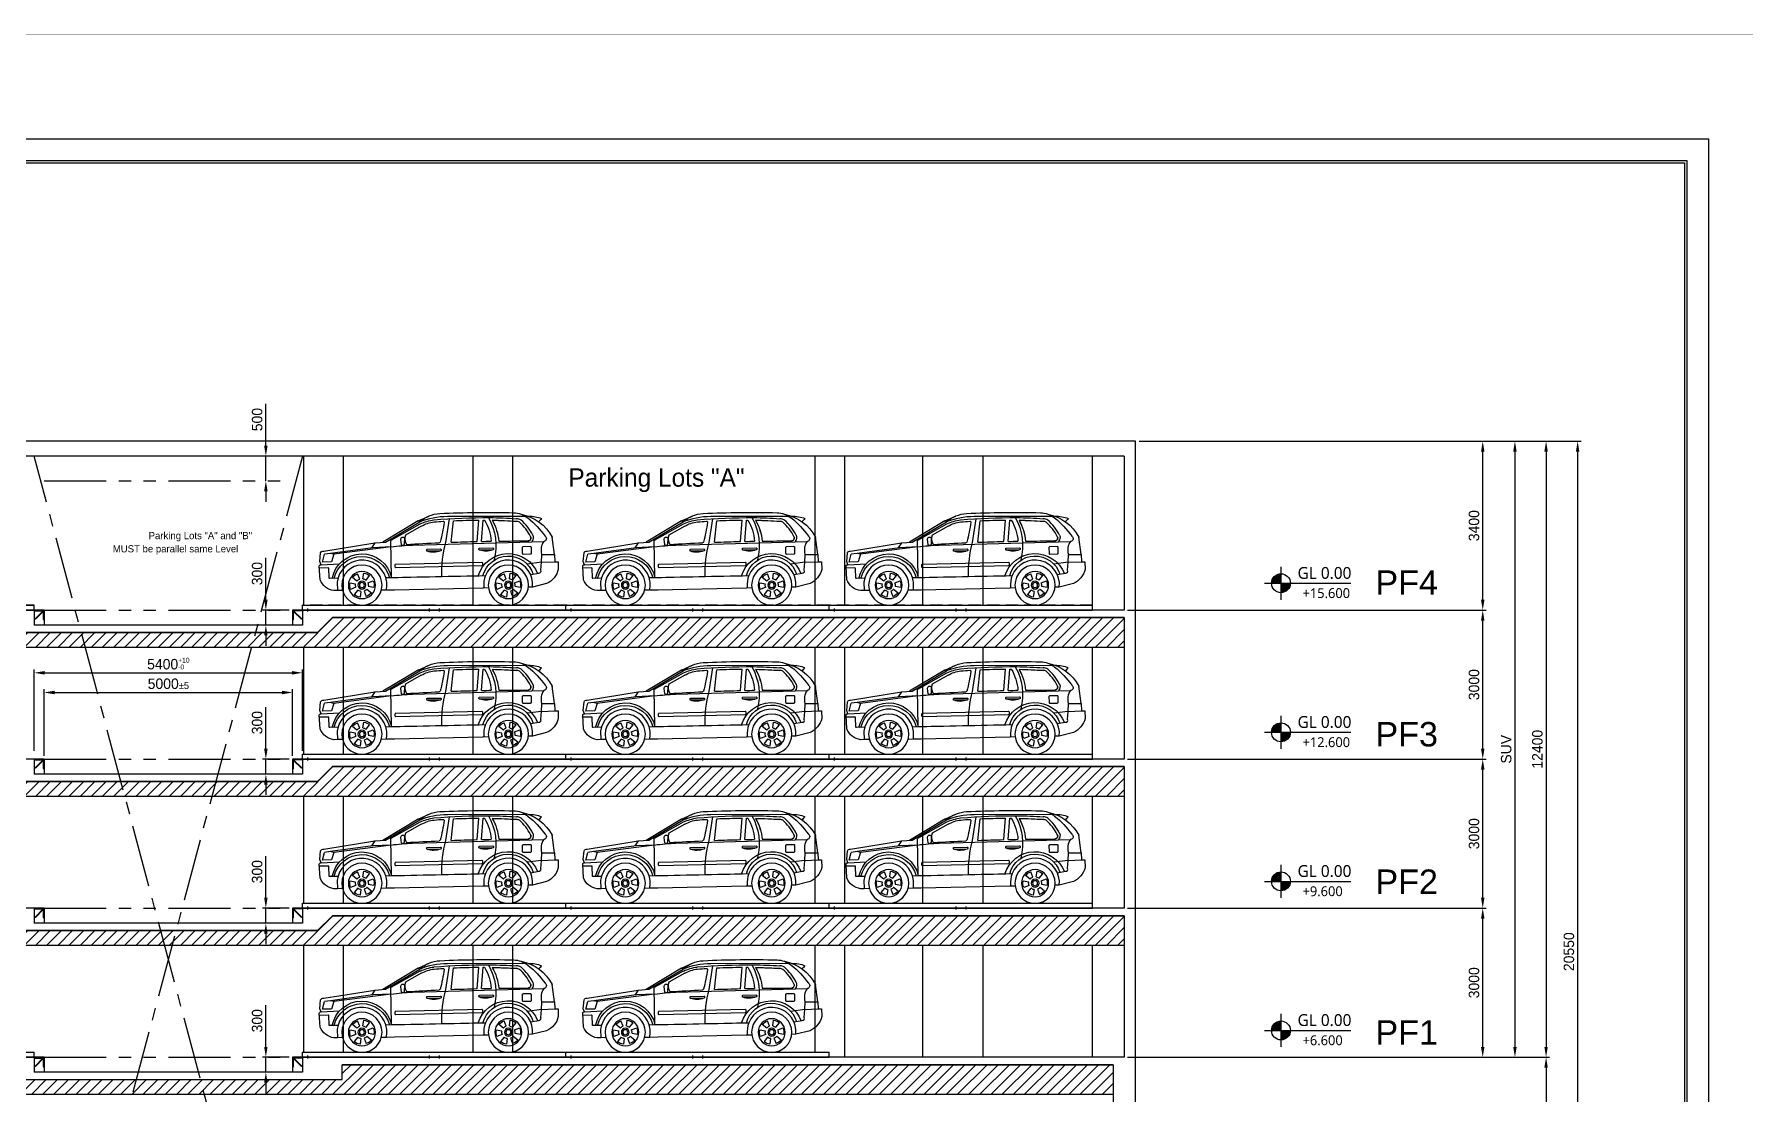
# Model space of a CAD drawing. Header units: millimetres. Extents: x -5 to 1510635, y -6 to 71285.
# Drawn here: x 921769 to 956194, y 20258 to 41584 of the extents above; entities that cross this region are included whole.
import ezdxf

# ---------------------------------------------------------------- set-up
doc = ezdxf.new("R2010")
doc.units = ezdxf.units.MM
doc.header["$LTSCALE"] = 1000
for name, pattern in [('CENTER', [2, 1.25, -0.25, 0.25, -0.25]), ('HIDDEN', [0.375, 0.25, -0.125]), ('PHANTOM', [2.5, 1.25, -0.25, 0.25, -0.25, 0.25, -0.25])]:
    doc.linetypes.add(name, pattern=pattern)
for name, color, linetype in [('1', 1, 'CENTER'), ('2', 42, 'Continuous'), ('3', 3, 'Continuous'), ('A-SYM', 6, 'Continuous'), ('MP-1', 1, 'CENTER'), ('MP-2', 42, 'Continuous'), ('MP-3', 3, 'Continuous'), ('MP-4', 4, 'HIDDEN'), ('MP-5', 5, 'PHANTOM'), ('MP-7', 7, 'Continuous'), ('MP-8', 8, 'Continuous')]:
    doc.layers.add(name, color=color, linetype=linetype)
doc.layers.add('G-ANNO-TEXT', color=231, linetype='Continuous', lineweight=9)
doc.styles.add('GHD', font='OUTLINE', dxfattribs={"bigfont": 'GHD'})
doc.styles.add('H', font='arial.ttf')
doc.styles.add('ROMANS', font='ROMANS.shx')
doc.styles.add('맑은고딕', font='malgun.ttf', dxfattribs={"height": 800})
doc.dimstyles.new('MPS2', dxfattribs={"dimscale": 100, "dimtxt": 3, "dimasz": 3, "dimexe": 1, "dimexo": 1, "dimgap": 1, "dimtad": 1, "dimzin": 12, "dimdsep": 46, "dimtxsty": 'Standard', "dimcen": 1, "dimclrd": 1, "dimclre": 1, "dimclrt": 7, "dimazin": 2, "dimtfac": 1, "dimtmove": 0, "dimatfit": 3, "dimfxl": 1, "dimarcsym": 0})
pattern_1 = [(45, (-5971.48, -303517.42), (-112.253202, 112.253202), [])]

# ---------------------------------------------------------------- blocks, each defined once
blk = doc.blocks.new('31231312')
at = {"layer": 'MP-1'}
for p, q in [((1253731, 253374), (1253731, 253312)), ((1256181, 253374), (1256181, 253312)), ((1256381, 253374), (1256381, 253312))]:
    blk.add_line(p, q, dxfattribs=at)
at = {"layer": 'MP-4'}
for p, q in [((1256281, 253436), (1253631, 253436)), ((1258931, 253436), (1256281, 253436))]:
    blk.add_line(p, q, dxfattribs=at)
at = {"layer": 'MP-7'}
for p, q in [((1253631, 253340), (1253631, 253440)), ((1253631, 253440), (1256281, 253440)), ((1253631, 253340), (1253631, 253440)), ((1256281, 253440), (1258931, 253440)), ((1258931, 253340), (1258931, 253440)), ((1253631, 253346), (1256281, 253346)), ((1253631, 253343), (1256281, 253343)), ((1253631, 253340), (1256281, 253340)), ((1256281, 253346), (1258931, 253346)), ((1256281, 253343), (1258931, 253343)), ((1256281, 253340), (1258931, 253340))]:
    blk.add_line(p, q, dxfattribs=at)
blk = doc.blocks.new('12444423367876')
at = {"layer": 'MP-3', "linetype": 'ByBlock'}
for p, q in [((-200, 0), (0, 0)), ((-200, 0), (-200, -3)), ((0, 0), (0, -200)), ((-188, -15), (-32, -15)), ((-25, -18), (-184, -177)), ((-184, -177), (-177, -184)), ((-18, -25), (-177, -184)), ((-15, -188), (-15, -32)), ((0, -200), (-3, -200))]:
    blk.add_line(p, q, dxfattribs=at)
for centre, radius, start, end in [((-188, -3), 12, 180, 270), ((-32, -32), 17, 0, 90), ((-3, -188), 12, 180, 270)]:
    blk.add_arc(centre, radius, start, end, dxfattribs=at)
blk = doc.blocks.new('suv3')
at = {"layer": 'MP-2', "linetype": 'ByBlock', "lineweight": -2}
for p, q in [((115671, -43595, 0), (115639, -43167, 0)), ((115759, -43597, 0), (115724, -43167, 0)), ((116281, -43612, 0), (116237, -43179, 0)), ((116944, -43184, 0), (116726, -43084, 0)), ((116881, -43288, 0), (117199, -43467, 0)), ((114200, -43860, 0), (114246, -43510, 0)), ((117060, -43668, 0), (114417, -43595, 0)), ((117487, -43706, 0), (118642, -43854, 0)), ((114464, -44015, 0), (114454, -43861, 0)), ((114464, -44015, 0), (114749, -44054, 0)), ((118900, -44063, 0), (118525, -44044, 0)), ((118642, -43854, 0), (118712, -43839, 0)), ((118642, -43854, 0), (118689, -44007, 0)), ((118689, -44007, 0), (118873, -44011, 0)), ((118712, -43839, 0), (118833, -43853, 0)), ((118873, -44011, 0), (118833, -43853, 0)), ((115009, -44428, 0), (114901, -44387, 0)), ((115048, -44373, 0), (114975, -44284, 0)), ((115109, -44346, 0), (115091, -44232, 0)), ((115176, -44353, 0), (115217, -44245, 0)), ((115230, -44392, 0), (115320, -44319, 0)), ((117597, -44324, 0), (115590, -44282, 0)), ((117955, -44428, 0), (117847, -44387, 0)), ((117994, -44373, 0), (117921, -44284, 0)), ((118055, -44346, 0), (118037, -44232, 0)), ((118122, -44353, 0), (118163, -44245, 0)), ((118176, -44392, 0), (118266, -44319, 0)), ((114642, -44514, 0), (114728, -44516, 0)), ((115002, -44494, 0), (114888, -44513, 0)), ((115030, -44555, 0), (114940, -44628, 0)), ((115084, -44594, 0), (115043, -44703, 0)), ((115151, -44601, 0), (115169, -44715, 0)), ((115212, -44574, 0), (115285, -44663, 0)), ((115251, -44519, 0), (115359, -44561, 0)), ((115258, -44453, 0), (115372, -44434, 0)), ((115530, -44531, 0), (115641, -44533, 0)), ((117585, -44577, 0), (117686, -44579, 0)), ((117948, -44494, 0), (117834, -44513, 0)), ((117976, -44555, 0), (117886, -44628, 0)), ((118030, -44594, 0), (117989, -44703, 0)), ((118096, -44601, 0), (118115, -44715, 0)), ((118158, -44574, 0), (118231, -44663, 0)), ((118197, -44519, 0), (118305, -44561, 0)), ((118203, -44453, 0), (118318, -44434, 0)), ((118465, -44582, 0), (118570, -44585, 0))]:
    blk.add_line(p, q, dxfattribs=at)
at = {"layer": 'MP-2', "linetype": 'ByBlock', "lineweight": -2, "elevation": 0}
for points in [[(116510, -43034, 0.01836), (115021, -43018, 0.080137), (114874, -43045, 0.084902), (114737, -43123, 0.076385), (114392, -43489, 0.72501), (114417, -43595, -0.236485), (114460, -43854, -0.168268), (114446, -43860), (114200, -43860), (114193, -44005), (114127, -44004), (114124, -44157, 0.23594), (114359, -44443), (114642, -44514, -0.869001), (115590, -44282, -0.866595)], [(114635, -43472, -0.094188), (114875, -43164, -0.12407), (114966, -43138, -0.12407)], [(114682, -43497, -0.092772), (114906, -43208, -0.115271), (114968, -43191, -82.989729)], [(114779, -43093), (116356, -43096, -0.100483), (116925, -43209, -0.098935)], [(116322, -43139), (116393, -43615, -0.075864), (116474, -44300)], [(117597, -44324, -0.809313), (118574, -44415), (118570, -44585), (118640, -44586, 0.277383), (118917, -44369), (118934, -44091, 0.46696), (118900, -44063), (118921, -44000), (118907, -43824, 0.35293), (118845, -43788), (117820, -43624), (117604, -43608), (116913, -43202, 0.171351), (116510, -43034)], [(117480, -44320), (117496, -43581, 0.276942), (117489, -43569), (116907, -43241)], [(117199, -43467, -0.243717), (117178, -43656, 1.818359)], [(117220, -43522), (117224, -43652, 0.383303), (117252, -43679, 0.240471), (117283, -43664), (117296, -43552, 0.732078), (117220, -43522, 0.79772)], [(114682, -44263), (114515, -44235, -0.509828), (114474, -44177), (114464, -44015), (114193, -44005)], [(118558, -44336), (118724, -44340, 0.414214), (118738, -44327), (118742, -44143, -0.414214), (118755, -44130), (118931, -44134)]]:
    blk.add_lwpolyline(points, format="xyb", dxfattribs=at)
at = {"layer": 'MP-2', "elevation": 0}
blk.add_lwpolyline([(114682, -43497, -0.092772), (114906, -43208, -0.115271), (114968, -43191), (115453, -43170, 0.106947), (115323, -43589), (114853, -43586), (114731, -43586, -0.559116), (114682, -43497, 0.266086)], format="xyb", dxfattribs=at)
at = {"layer": 'MP-2', "linetype": 'ByBlock', "lineweight": -2, "elevation": 0}
for points in [[(116913, -43202), (116944, -43184), (117657, -43612)], [(117487, -43706), (117858, -43722), (118712, -43839)], [(117820, -43624), (117882, -43725)]]:
    blk.add_lwpolyline(points, dxfattribs=at)
for points in [[(114685, -43700), (114834, -43704, -0.414214), (114852, -43723), (114849, -43833, -0.414214), (114830, -43851), (114682, -43848, -0.414214), (114664, -43829), (114666, -43718, -0.414214)], [(115444, -43764), (115708, -43770, 0.414214), (115721, -43757), (115721, -43743, 0.414214), (115708, -43730), (115445, -43724, 0.414214), (115431, -43737), (115431, -43750, 0.414214)], [(115662, -44018), (117398, -44057, -0.414214), (117416, -44076), (117415, -44100, -0.414214), (117396, -44118), (115661, -44079, -0.414214), (115643, -44060), (115643, -44036, -0.414214)], [(116496, -43787), (116760, -43793, 0.414214), (116773, -43780), (116774, -43767, 0.414214), (116761, -43753), (116497, -43747, 0.414214), (116483, -43760), (116483, -43774, 0.414214)], [(115590, -44282, -0.119938), (115623, -44513, 0.436161), (115641, -44533), (117419, -44573), (117585, -44577, -0.128137), (117597, -44324, 0.000172)]]:
    blk.add_lwpolyline(points, format="xyb", close=True, dxfattribs=at)
at = {"layer": 'MP-2', "linetype": 'ByBlock', "lineweight": -2}
for centre, radius in [((115130, -44474, 0), 404), ((115130, -44474, 0), 273), ((115130, -44474, 0), 79.9), ((118076, -44474, 0), 404), ((118076, -44474, 0), 273), ((118076, -44474, 0), 79.9), ((115130, -44474, 0), 50.8), ((118076, -44474, 0), 50.8)]:
    blk.add_circle(centre, radius, dxfattribs=at)
for centre, radius, start, end in [((115052, -43942, 0), 914, 101.1752, 151.8013), ((114695, -43685, 0), 597, 87.313, 112.9815), ((115467, -42224, 0), 1358, 222.2253, 225.8404), ((115728, -54879, 0), 11766, 91.1141, 93.7235), ((115715, -54558, 0), 11392, 91.3181, 93.7601), ((116357, -43679, 0), 1038, 150.7125, 174.9845), ((116531, -43683, 0), 1151, 150.4869, 194.2615), ((116391, -43647, 0), 918, 148.4555, 176.4844), ((115530, -56471, 0), 13356, 85.2855, 90.1301), ((115715, -54558, 0), 11392, 90.3801, 90.5395), ((115715, -54558, 0), 11392, 87.374, 89.9546), ((116440, -43208, 0), 18.5, 86.3426, 187.9256), ((119632, -42764, 0), 3241, 187.9256, 195.0977), ((115715, -54558, 0), 11392, 85.432, 86.3426), ((116550, -43861, 0), 662, 59.9877, 83.7307), ((116459, -44268, 0), 1120, 66.3981, 81.3416), ((114259, -43515, 0), 13.2, 151.6533, 171.8368), ((114739, -43515, 0), 112, 156.5039, 224.5451), ((114734, -43526, 0), 59.9, 150.1993, 267.0403), ((114853, -82389, 0), 38803, 89.3055, 90.1794), ((114853, -82389, 0), 38803, 88.791, 89.0823), ((114853, -82389, 0), 38803, 87.8902, 88.662), ((116521, -43603, 0), 18.5, 195.0977, 267.5373), ((114853, -82389, 0), 38803, 86.5638, 87.5373), ((116830, -48659, 0), 4997, 82.454, 87.3724), ((115130, -44474, 0), 634, 17.3149, 158.3578), ((115131, -44415, 0), 526, 14.6055, 162.2153), ((115584, -43410, 0), 381, 248.4342, 288.9886), ((116636, -43433, 0), 381, 248.4342, 288.9886), ((118075, -44457, 0), 611, 11.1429, 167.1992), ((118076, -44474, 0), 576, 13.632, 164.8345), ((115130, -44474, 0), 245, 159.1937, 189.1937), ((115130, -44474, 0), 245, 99.1937, 129.1937), ((115130, -44474, 0), 129, 99.1937, 129.1937), ((115130, -44474, 0), 129, 39.1937, 69.1937), ((115130, -44474, 0), 245, 39.1937, 69.1937), ((118076, -44474, 0), 245, 159.1937, 189.1937), ((118076, -44474, 0), 245, 99.1937, 129.1937), ((118076, -44474, 0), 129, 99.1937, 129.1937), ((118076, -44474, 0), 129, 39.1937, 69.1937), ((118076, -44474, 0), 245, 39.1937, 69.1937), ((115130, -44474, 0), 245, 219.1937, 249.1937), ((115130, -44474, 0), 129, 159.1937, 189.1937), ((115130, -44474, 0), 129, 219.1937, 249.1937), ((115130, -44474, 0), 129, 279.1937, 309.1937), ((115130, -44474, 0), 245, 279.1937, 309.1937), ((115130, -44474, 0), 129, 339.1937, 9.1937), ((115130, -44474, 0), 245, 339.1937, 9.1937), ((118076, -44474, 0), 245, 219.1937, 249.1937), ((118076, -44474, 0), 129, 159.1937, 189.1937), ((118076, -44474, 0), 129, 219.1937, 249.1937), ((118076, -44474, 0), 129, 279.1937, 309.1937), ((118076, -44474, 0), 245, 279.1937, 309.1937), ((118076, -44474, 0), 129, 339.1937, 9.1937), ((118076, -44474, 0), 245, 339.1937, 9.1937)]:
    blk.add_arc(centre, radius, start, end, dxfattribs=at)
blk = doc.blocks.new('*D391')
at = {"layer": 'DEFPOINTS', "color": 0, "linetype": 'ByBlock', "transparency": 16777216}
for p in [(943704, 23993, 0), (950920, 23993), (943704, 20993, 0)]:
    blk.add_point(p, dxfattribs=at)
at = {"layer": 'MP-8', "color": 1, "linetype": 'ByBlock', "lineweight": -2, "transparency": 16777216}
for p, q in [((943774, 23993), (950990, 23993)), ((950920, 21203), (950920, 23783)), ((943774, 20993), (950990, 20993))]:
    blk.add_line(p, q, dxfattribs=at)
at = {"layer": 'MP-8', "color": 1, "linetype": 'ByBlock', "transparency": 16777216}
for points in [[(950885, 23783), (950955, 23783), (950920, 23993)], [(950885, 21203), (950955, 21203), (950920, 20993)]]:
    blk.add_solid(points, dxfattribs=at)
at = {"layer": 'MP-8', "color": 7, "linetype": 'ByBlock', "transparency": 16777216, "insert": (950745, 22493), "char_height": 210, "attachment_point": 5, "rotation": 90}
blk.add_mtext('3000', dxfattribs=at)
blk = doc.blocks.new('*D392')
at = {"layer": 'DEFPOINTS', "color": 0, "linetype": 'ByBlock', "transparency": 16777216}
for p in [(943704, 26993), (950920, 26993), (943704, 23993, 0)]:
    blk.add_point(p, dxfattribs=at)
at = {"layer": 'MP-8', "color": 1, "linetype": 'ByBlock', "lineweight": -2, "transparency": 16777216}
for p, q in [((943774, 26993), (950990, 26993)), ((950920, 24203), (950920, 26783)), ((943774, 23993), (950990, 23993))]:
    blk.add_line(p, q, dxfattribs=at)
at = {"layer": 'MP-8', "color": 1, "linetype": 'ByBlock', "transparency": 16777216}
for points in [[(950885, 26783), (950955, 26783), (950920, 26993)], [(950885, 24203), (950955, 24203), (950920, 23993)]]:
    blk.add_solid(points, dxfattribs=at)
at = {"layer": 'MP-8', "color": 7, "linetype": 'ByBlock', "transparency": 16777216, "insert": (950745, 25493), "char_height": 210, "attachment_point": 5, "rotation": 90}
blk.add_mtext('3000', dxfattribs=at)
blk = doc.blocks.new('*D393')
at = {"layer": 'DEFPOINTS', "color": 0, "linetype": 'ByBlock', "transparency": 16777216}
for p in [(943704, 29993), (950920, 29993), (943704, 26993)]:
    blk.add_point(p, dxfattribs=at)
at = {"layer": 'MP-8', "color": 1, "linetype": 'ByBlock', "lineweight": -2, "transparency": 16777216}
for p, q in [((943774, 29993), (950990, 29993)), ((950920, 27203), (950920, 29783)), ((943774, 26993), (950990, 26993))]:
    blk.add_line(p, q, dxfattribs=at)
at = {"layer": 'MP-8', "color": 1, "linetype": 'ByBlock', "transparency": 16777216}
for points in [[(950885, 29783), (950955, 29783), (950920, 29993)], [(950885, 27203), (950955, 27203), (950920, 26993)]]:
    blk.add_solid(points, dxfattribs=at)
at = {"layer": 'MP-8', "color": 7, "linetype": 'ByBlock', "transparency": 16777216, "insert": (950745, 28493), "char_height": 210, "attachment_point": 5, "rotation": 90}
blk.add_mtext('3000', dxfattribs=at)
blk = doc.blocks.new('*D394')
at = {"layer": 'DEFPOINTS', "color": 0, "linetype": 'ByBlock', "transparency": 16777216}
for p in [(943934, 33393), (950920, 33393), (943704, 29993)]:
    blk.add_point(p, dxfattribs=at)
at = {"layer": 'MP-8', "color": 1, "linetype": 'ByBlock', "lineweight": -2, "transparency": 16777216}
for p, q in [((944004, 33393), (950990, 33393)), ((950920, 30203), (950920, 33183)), ((943774, 29993), (950990, 29993))]:
    blk.add_line(p, q, dxfattribs=at)
at = {"layer": 'MP-8', "color": 1, "linetype": 'ByBlock', "transparency": 16777216}
for points in [[(950885, 33183), (950955, 33183), (950920, 33393)], [(950885, 30203), (950955, 30203), (950920, 29993)]]:
    blk.add_solid(points, dxfattribs=at)
at = {"layer": 'MP-8', "color": 7, "linetype": 'ByBlock', "transparency": 16777216, "insert": (950745, 31693), "char_height": 210, "attachment_point": 5, "rotation": 90}
blk.add_mtext('3400', dxfattribs=at)
blk = doc.blocks.new('*D395')
at = {"layer": 'DEFPOINTS', "color": 0, "linetype": 'ByBlock', "transparency": 16777216}
for p in [(943934, 33393, 0), (943704, 20993, 0), (951568, 20993)]:
    blk.add_point(p, dxfattribs=at)
at = {"layer": 'MP-8', "color": 1, "linetype": 'ByBlock', "lineweight": -2, "transparency": 16777216}
for p, q in [((944004, 33393), (951638, 33393)), ((951568, 33183), (951568, 21203)), ((943774, 20993), (951638, 20993))]:
    blk.add_line(p, q, dxfattribs=at)
at = {"layer": 'MP-8', "color": 1, "linetype": 'ByBlock', "transparency": 16777216}
for points in [[(951533, 33183), (951603, 33183), (951568, 33393)], [(951533, 21203), (951603, 21203), (951568, 20993)]]:
    blk.add_solid(points, dxfattribs=at)
at = {"layer": 'MP-8', "color": 7, "linetype": 'ByBlock', "transparency": 16777216, "insert": (951393, 27193), "char_height": 210, "attachment_point": 5, "rotation": 90}
blk.add_mtext('SUV', dxfattribs=at)
blk = doc.blocks.new('*D411')
at = {"layer": 'DEFPOINTS', "color": 0, "linetype": 'ByBlock', "transparency": 16777216}
for p in [(926431, 20993), (926969, 20993), (926969, 20693, 0)]:
    blk.add_point(p, dxfattribs=at)
at = {"layer": 'MP-8', "color": 1, "linetype": 'ByBlock', "lineweight": -2, "transparency": 16777216}
for p, q in [((926431, 21203), (926431, 22043)), ((926899, 20993), (926361, 20993)), ((926899, 20693), (926361, 20693)), ((926431, 20693), (926431, 20993)), ((926431, 20483), (926431, 20273))]:
    blk.add_line(p, q, dxfattribs=at)
at = {"layer": 'MP-8', "color": 1, "linetype": 'ByBlock', "transparency": 16777216}
for points in [[(926396, 21203), (926466, 21203), (926431, 20993)], [(926396, 20483), (926466, 20483), (926431, 20693)]]:
    blk.add_solid(points, dxfattribs=at)
at = {"layer": 'MP-8', "color": 7, "linetype": 'ByBlock', "transparency": 16777216, "insert": (926256, 21728), "char_height": 210, "attachment_point": 5, "rotation": 90}
blk.add_mtext('300', dxfattribs=at)
blk = doc.blocks.new('*D412')
at = {"layer": 'DEFPOINTS', "color": 0, "linetype": 'ByBlock', "transparency": 16777216}
for p in [(926431, 23993), (926969, 23993), (926969, 23693)]:
    blk.add_point(p, dxfattribs=at)
at = {"layer": 'MP-8', "color": 1, "linetype": 'ByBlock', "lineweight": -2, "transparency": 16777216}
for p, q in [((926431, 24203), (926431, 25043)), ((926899, 23993), (926361, 23993)), ((926431, 23693), (926431, 23993)), ((926899, 23693), (926361, 23693)), ((926431, 23483), (926431, 23273))]:
    blk.add_line(p, q, dxfattribs=at)
at = {"layer": 'MP-8', "color": 1, "linetype": 'ByBlock', "transparency": 16777216}
for points in [[(926396, 24203), (926466, 24203), (926431, 23993)], [(926396, 23483), (926466, 23483), (926431, 23693)]]:
    blk.add_solid(points, dxfattribs=at)
at = {"layer": 'MP-8', "color": 7, "linetype": 'ByBlock', "transparency": 16777216, "insert": (926256, 24728), "char_height": 210, "attachment_point": 5, "rotation": 90}
blk.add_mtext('300', dxfattribs=at)
blk = doc.blocks.new('*D413')
at = {"layer": 'DEFPOINTS', "color": 0, "linetype": 'ByBlock', "transparency": 16777216}
for p in [(926431, 26993), (926969, 26993), (926969, 26693)]:
    blk.add_point(p, dxfattribs=at)
at = {"layer": 'MP-8', "color": 1, "linetype": 'ByBlock', "lineweight": -2, "transparency": 16777216}
for p, q in [((926431, 27203), (926431, 28043)), ((926899, 26993), (926361, 26993)), ((926431, 26693), (926431, 26993)), ((926899, 26693), (926361, 26693)), ((926431, 26483), (926431, 26273))]:
    blk.add_line(p, q, dxfattribs=at)
at = {"layer": 'MP-8', "color": 1, "linetype": 'ByBlock', "transparency": 16777216}
for points in [[(926396, 27203), (926466, 27203), (926431, 26993)], [(926396, 26483), (926466, 26483), (926431, 26693)]]:
    blk.add_solid(points, dxfattribs=at)
at = {"layer": 'MP-8', "color": 7, "linetype": 'ByBlock', "transparency": 16777216, "insert": (926256, 27728), "char_height": 210, "attachment_point": 5, "rotation": 90}
blk.add_mtext('300', dxfattribs=at)
blk = doc.blocks.new('*D414')
at = {"layer": 'DEFPOINTS', "color": 0, "linetype": 'ByBlock', "transparency": 16777216}
for p in [(926431, 29993), (926969, 29993), (926969, 29693)]:
    blk.add_point(p, dxfattribs=at)
at = {"layer": 'MP-8', "color": 1, "linetype": 'ByBlock', "lineweight": -2, "transparency": 16777216}
for p, q in [((926431, 30203), (926431, 31043)), ((926899, 29993), (926361, 29993)), ((926431, 29693), (926431, 29993)), ((926899, 29693), (926361, 29693)), ((926431, 29483), (926431, 29273))]:
    blk.add_line(p, q, dxfattribs=at)
at = {"layer": 'MP-8', "color": 1, "linetype": 'ByBlock', "transparency": 16777216}
for points in [[(926396, 30203), (926466, 30203), (926431, 29993)], [(926396, 29483), (926466, 29483), (926431, 29693)]]:
    blk.add_solid(points, dxfattribs=at)
at = {"layer": 'MP-8', "color": 7, "linetype": 'ByBlock', "transparency": 16777216, "insert": (926256, 30728), "char_height": 210, "attachment_point": 5, "rotation": 90}
blk.add_mtext('300', dxfattribs=at)
blk = doc.blocks.new('*D415')
at = {"layer": 'DEFPOINTS', "color": 0, "linetype": 'ByBlock', "transparency": 16777216}
for p in [(926431, 33093, 0), (926431, 33093), (926431, 32593, 0)]:
    blk.add_point(p, dxfattribs=at)
at = {"layer": 'MP-8', "color": 1, "linetype": 'ByBlock', "lineweight": -2, "transparency": 16777216}
for p, q in [((926431, 33303), (926431, 34143)), ((926431, 32593), (926431, 33093)), ((926431, 32383), (926431, 32173))]:
    blk.add_line(p, q, dxfattribs=at)
at = {"layer": 'MP-8', "color": 1, "linetype": 'ByBlock', "transparency": 16777216}
for points in [[(926396, 33303), (926466, 33303), (926431, 33093)], [(926396, 32383), (926466, 32383), (926431, 32593)]]:
    blk.add_solid(points, dxfattribs=at)
at = {"layer": 'MP-8', "color": 7, "linetype": 'ByBlock', "transparency": 16777216, "insert": (926256, 33828), "char_height": 210, "attachment_point": 5, "rotation": 90}
blk.add_mtext('500', dxfattribs=at)
blk = doc.blocks.new('*D417')
at = {"layer": 'DEFPOINTS', "color": 0, "linetype": 'ByBlock', "transparency": 16777216}
for p in [(926969, 28335), (921969, 26993), (926969, 26993, 0)]:
    blk.add_point(p, dxfattribs=at)
at = {"layer": 'MP-8', "color": 1, "linetype": 'ByBlock', "lineweight": -2, "transparency": 16777216}
for p, q in [((921969, 27063), (921969, 28405)), ((922179, 28335), (926759, 28335)), ((926969, 27063), (926969, 28405))]:
    blk.add_line(p, q, dxfattribs=at)
at = {"layer": 'MP-8', "color": 1, "linetype": 'ByBlock', "transparency": 16777216}
for points in [[(922179, 28370), (922179, 28300), (921969, 28335)], [(926759, 28370), (926759, 28300), (926969, 28335)]]:
    blk.add_solid(points, dxfattribs=at)
at = {"layer": 'MP-8', "color": 7, "linetype": 'ByBlock', "transparency": 16777216, "insert": (924469, 28510), "char_height": 210, "attachment_point": 5}
blk.add_mtext('5000{\\H0.66667x;%%P5}', dxfattribs=at)
blk = doc.blocks.new('1223333333')
at = {"layer": 'A-SYM'}
h = blk.add_hatch(color=256, dxfattribs=at)
h.paths.add_polyline_path([(-984, 0), (-984, 96, 0.414214), (-1080, 0)])
h.paths.add_polyline_path([(-888, 0), (-984, 0), (-984, -96, 0.414214)])
blk.add_line((-984, 168), (-984, -168), dxfattribs=at)
blk.add_lwpolyline([(-1152, 0), (-298, 0), (-277, 0)], dxfattribs=at)
blk.add_circle((-984, 0), 96, dxfattribs=at)
blk = doc.blocks.new('*D456')
at = {"layer": 'DEFPOINTS', "color": 0, "linetype": 'ByBlock', "transparency": 16777216}
for p in [(943934, 33393, 0), (943704, 20993, 0), (952195, 20993)]:
    blk.add_point(p, dxfattribs=at)
at = {"layer": 'MP-8', "color": 1, "linetype": 'ByBlock', "lineweight": -2, "transparency": 16777216}
for p, q in [((944004, 33393), (952265, 33393)), ((952195, 33183), (952195, 21203)), ((943774, 20993), (952265, 20993))]:
    blk.add_line(p, q, dxfattribs=at)
at = {"layer": 'MP-8', "color": 1, "linetype": 'ByBlock', "transparency": 16777216}
for points in [[(952160, 33183), (952230, 33183), (952195, 33393)], [(952160, 21203), (952230, 21203), (952195, 20993)]]:
    blk.add_solid(points, dxfattribs=at)
at = {"layer": 'MP-8', "color": 7, "linetype": 'ByBlock', "transparency": 16777216, "insert": (952020, 27193), "char_height": 210, "attachment_point": 5, "rotation": 90}
blk.add_mtext('12400', dxfattribs=at)
blk = doc.blocks.new('*D457')
at = {"layer": 'DEFPOINTS', "color": 0, "linetype": 'ByBlock', "transparency": 16777216}
for p in [(943704, 20993, 0), (947934, 14543, 0), (952195, 14543)]:
    blk.add_point(p, dxfattribs=at)
at = {"layer": 'MP-8', "color": 1, "linetype": 'ByBlock', "lineweight": -2, "transparency": 16777216}
for p, q in [((943774, 20993), (952265, 20993)), ((952195, 20783), (952195, 14753)), ((948004, 14543), (952265, 14543))]:
    blk.add_line(p, q, dxfattribs=at)
at = {"layer": 'MP-8', "color": 1, "linetype": 'ByBlock', "transparency": 16777216}
for points in [[(952160, 20783), (952230, 20783), (952195, 20993)], [(952160, 14753), (952230, 14753), (952195, 14543)]]:
    blk.add_solid(points, dxfattribs=at)
at = {"layer": 'MP-8', "color": 7, "linetype": 'ByBlock', "transparency": 16777216, "insert": (952020, 17768), "char_height": 210, "attachment_point": 5, "rotation": 90}
blk.add_mtext('6450', dxfattribs=at)
blk = doc.blocks.new('*D458')
at = {"layer": 'DEFPOINTS', "color": 0, "linetype": 'ByBlock', "transparency": 16777216}
for p in [(943934, 33393, 0), (927169, 12843, 0), (952830, 12843)]:
    blk.add_point(p, dxfattribs=at)
at = {"layer": 'MP-8', "color": 1, "linetype": 'ByBlock', "lineweight": -2, "transparency": 16777216}
for p, q in [((944004, 33393), (952900, 33393)), ((952830, 33183), (952830, 13053)), ((927239, 12843), (952900, 12843))]:
    blk.add_line(p, q, dxfattribs=at)
at = {"layer": 'MP-8', "color": 1, "linetype": 'ByBlock', "transparency": 16777216}
for points in [[(952795, 33183), (952865, 33183), (952830, 33393)], [(952795, 13053), (952865, 13053), (952830, 12843)]]:
    blk.add_solid(points, dxfattribs=at)
at = {"layer": 'MP-8', "color": 7, "linetype": 'ByBlock', "transparency": 16777216, "insert": (952655, 23118), "char_height": 210, "attachment_point": 5, "rotation": 90}
blk.add_mtext('20550', dxfattribs=at)
blk = doc.blocks.new('*D489')
at = {"layer": 'DEFPOINTS', "color": 0, "linetype": 'ByBlock', "transparency": 16777216}
for p in [(927169, 28731), (921769, 27093, 0), (927169, 27093, 0)]:
    blk.add_point(p, dxfattribs=at)
at = {"layer": 'MP-8', "color": 1, "linetype": 'ByBlock', "lineweight": -2, "transparency": 16777216}
for p, q in [((921769, 27163), (921769, 28801)), ((921979, 28731), (926959, 28731)), ((927169, 27163), (927169, 28801))]:
    blk.add_line(p, q, dxfattribs=at)
at = {"layer": 'MP-8', "color": 1, "linetype": 'ByBlock', "transparency": 16777216}
for points in [[(921979, 28766), (921979, 28696), (921769, 28731)], [(926959, 28766), (926959, 28696), (927169, 28731)]]:
    blk.add_solid(points, dxfattribs=at)
at = {"layer": 'MP-8', "color": 7, "linetype": 'ByBlock', "transparency": 16777216, "insert": (924469, 28916), "char_height": 210, "attachment_point": 5}
blk.add_mtext('5400{\\H0.46667x;\\S+10^ -0;}', dxfattribs=at)

msp = doc.modelspace()

# ---------------------------------------------------------------- hatches: boundary and pattern name
at = {"layer": 'MP-8', "linetype": 'ByBlock'}
h = msp.add_hatch(dxfattribs=at)
h.set_pattern_fill('ANSI31', color=256, scale=50, style=0)
h.set_pattern_definition([(45, (-5971.48, -297517.42), (-112.253202, 112.253202), [])])
edge = h.paths.add_edge_path()
edge.add_line((943704.399, 29843.238), (943704.399, 29243.238))
edge.add_line((943704.399, 29243.238), (914094.341, 29243.238))
edge.add_line((914094.341, 29243.238), (914094.341, 29843.238))
edge.add_line((914094.341, 29843.238), (921168.954, 29843.238))
edge.add_line((921168.954, 29843.238), (921468.954, 29543.238))
edge.add_line((921468.954, 29543.238), (927469.248, 29543.238))
edge.add_line((927469.248, 29543.238), (927768.954, 29843.238))
edge.add_line((927768.954, 29843.238), (943704.399, 29843.238))
edge.add_line((943704.399, 29843.238), (943704.399, 29243.238))
h = msp.add_hatch(dxfattribs=at)
h.set_pattern_fill('ANSI31', color=256, scale=50, style=0)
h.set_pattern_definition([(45, (-5971.48, -300517.42), (-112.253202, 112.253202), [])])
edge = h.paths.add_edge_path()
edge.add_line((943704.399, 26843.238), (943704.399, 26243.238))
edge.add_line((943704.399, 26243.238), (914094.341, 26243.238))
edge.add_line((914094.341, 26243.238), (914094.341, 26843.238))
edge.add_line((914094.341, 26843.238), (921168.954, 26843.238))
edge.add_line((921168.954, 26843.238), (921468.954, 26543.238))
edge.add_line((921468.954, 26543.238), (927469.248, 26543.238))
edge.add_line((927469.248, 26543.238), (927768.954, 26843.238))
edge.add_line((927768.954, 26843.238), (943704.399, 26843.238))
edge.add_line((943704.399, 26843.238), (943704.399, 26243.238))
h = msp.add_hatch(dxfattribs=at)
h.set_pattern_fill('ANSI31', color=256, scale=50, style=0)
h.set_pattern_definition(pattern_1)
edge = h.paths.add_edge_path()
edge.add_line((943704.399, 23843.238), (943704.399, 23243.238))
edge.add_line((943704.399, 23243.238), (914094.341, 23243.238))
edge.add_line((914094.341, 23243.238), (914094.341, 23843.238))
edge.add_line((914094.341, 23843.238), (921168.954, 23843.238))
edge.add_line((921168.954, 23843.238), (921468.954, 23543.238))
edge.add_line((921468.954, 23543.238), (927469.248, 23543.238))
edge.add_line((927469.248, 23543.238), (927768.954, 23843.238))
edge.add_line((927768.954, 23843.238), (943704.399, 23843.238))
edge.add_line((943704.399, 23843.238), (943704.399, 23243.238))
h = msp.add_hatch(dxfattribs=at)
h.set_pattern_fill('ANSI31', color=256, scale=50, style=0)
h.set_pattern_definition(pattern_1)
edge = h.paths.add_edge_path()
edge.add_line((943484.09, 20843.238), (943484.09, 20243.238))
edge.add_line((943484.09, 20243.238), (914894.341, 20243.238))
edge.add_line((914894.341, 20243.238), (914894.341, 20543.238))
edge.add_line((914894.341, 20543.238), (927968.954, 20543.238))
edge.add_line((927968.954, 20543.238), (927968.954, 20843.238))
edge.add_line((927968.954, 20843.238), (943484.09, 20843.238))
edge.add_line((943484.09, 20843.238), (943484.09, 20243.238))

# ---------------------------------------------------------------- linework, layer by layer
at = {"layer": '1'}
for p, q in [((927169.248, 33093.238), (921769.248, 12843.238, 0)), ((927169.248, 12843.238, 0), (921769.248, 33093.238))]:
    msp.add_line(p, q, dxfattribs=at)
at = {"layer": 'MP-2', "const_width": 8.75}
msp.add_lwpolyline([(957600, 0), (898800, 0), (898800, 41580), (957600, 41580)], close=True, dxfattribs=at)
at = {"layer": 'MP-5'}
for p, q in [((921968.954, 32593.238, 0), (926968.954, 32593.238)), ((921969.248, 29993.238), (926969.248, 29993.238, 0)), ((921969.248, 26993.238), (926969.248, 26993.238, 0)), ((921969.248, 23993.238), (926969.248, 23993.238, 0)), ((921969.248, 20993.238), (926969.248, 20993.238, 0))]:
    msp.add_line(p, q, dxfattribs=at)
at = {"layer": 'MP-7'}
for points in [[(900935, 39480), (955465, 39480), (955465, 2100), (900935, 2100)], [(955028.455, 2536.545), (901371.545, 2536.545), (901371.545, 39043.455), (955028.455, 39043.455)], [(901420.051, 38994.949), (954979.949, 38994.949), (954979.949, 2585.051), (901420.051, 2585.051)]]:
    msp.add_lwpolyline(points, close=True, dxfattribs=at)
at = {"layer": 'MP-8', "linetype": 'ByBlock'}
for p, q in [((943934.09, 33393.238, 0), (913994.341, 33393.238, 0)), ((943934.09, 29693.238, 0), (943934.09, 33393.238, 0)), ((943704.399, 33093.238, 0), (914674.769, 33093.238, 0)), ((943704.399, 33093.238, 0), (943704.399, 29993.238, 0)), ((921969.248, 29993.238, 0), (914674.769, 29993.238, 0)), ((921769.248, 29993.238), (921769.248, 29693.238)), ((921969.248, 29993.238), (921969.248, 29693.238)), ((943704.399, 29993.238, 0), (926969.248, 29993.238, 0)), ((926969.248, 29993.238), (926969.248, 29693.238)), ((927169.248, 29993.238), (927169.248, 29693.238)), ((921969.248, 29693.238, 0), (921769.248, 29693.238, 0)), ((927169.248, 29693.238, 0), (921769.248, 29693.238, 0)), ((927169.248, 29693.238, 0), (926969.248, 29693.238, 0)), ((927469.248, 29543.238), (927768.954, 29843.238)), ((943704.399, 29843.238, 0), (927768.954, 29843.238, 0)), ((943704.399, 29843.238, 0), (943704.399, 26993.238, 0)), ((943934.09, 14993.238, 0), (943934.09, 29693.238, 0)), ((927469.248, 29543.238, 0), (921468.954, 29543.238, 0)), ((921969.248, 26993.238, 0), (914674.769, 26993.238, 0)), ((921769.248, 26993.238), (921769.248, 26693.238)), ((921969.248, 26993.238), (921969.248, 26693.238)), ((943704.399, 26993.238, 0), (926969.248, 26993.238, 0)), ((926969.248, 26993.238), (926969.248, 26693.238)), ((927169.248, 26993.238), (927169.248, 26693.238)), ((927469.248, 26543.238, 0), (921468.954, 26543.238, 0)), ((921969.248, 26693.238, 0), (921769.248, 26693.238, 0)), ((927169.248, 26693.238, 0), (921769.248, 26693.238, 0)), ((927169.248, 26693.238, 0), (926969.248, 26693.238, 0)), ((927469.248, 26543.238), (927768.954, 26843.238)), ((943704.399, 26843.238, 0), (927768.954, 26843.238, 0)), ((943704.399, 26843.238, 0), (943704.399, 23993.238, 0)), ((921969.248, 23993.238, 0), (914674.769, 23993.238, 0)), ((921769.248, 23993.238), (921769.248, 23693.238)), ((921969.248, 23993.238), (921969.248, 23693.238)), ((943704.399, 23993.238, 0), (926969.248, 23993.238, 0)), ((926969.248, 23993.238), (926969.248, 23693.238)), ((927169.248, 23993.238), (927169.248, 23693.238)), ((927469.248, 23543.238), (927768.954, 23843.238)), ((943704.399, 23843.238, 0), (927768.954, 23843.238, 0)), ((943704.399, 23843.238, 0), (943704.399, 20993.238, 0)), ((927469.248, 23543.238, 0), (921468.954, 23543.238, 0)), ((921969.248, 23693.238, 0), (921769.248, 23693.238, 0)), ((927169.248, 23693.238, 0), (921769.248, 23693.238, 0)), ((927169.248, 23693.238, 0), (926969.248, 23693.238, 0)), ((921969.248, 20993.238, 0), (914674.769, 20993.238, 0)), ((921769.248, 20993.238), (921769.248, 20693.238)), ((921969.248, 20693.238, 0), (921769.248, 20693.238, 0)), ((927169.248, 20693.238), (921769.248, 20693.238, 0)), ((921969.248, 20993.238), (921969.248, 20693.238)), ((943704.399, 20993.238, 0), (926969.248, 20993.238, 0)), ((926969.248, 20993.238), (926969.248, 20693.238)), ((927169.248, 20693.238, 0), (926969.248, 20693.238, 0)), ((927169.248, 20993.238), (927169.248, 20693.238)), ((943484.09, 20843.238, 0), (927968.954, 20843.238, 0)), ((927968.954, 20543.238, 0), (927968.954, 20843.238, 0)), ((943484.09, 20843.238, 0), (943484.09, 14543.238, 0)), ((921168.954, 20543.238, 0), (927768.954, 20543.238))]:
    msp.add_line(p, q, dxfattribs=at)
at = {"layer": 'MP-8', "color": 3, "linetype": 'HIDDEN', "ltscale": 2000}
for p, q in [((927189.248, 33093.238, 0), (927189.248, 30093.238, 0)), ((927989.248, 33093.238, 0), (927989.248, 30093.238, 0)), ((930594.248, 33093.238, 0), (930594.248, 30093.238, 0)), ((931394.248, 33093.238, 0), (931394.248, 30093.238, 0)), ((937478.966, 33093.238), (937478.966, 30093.238)), ((938078.966, 33093.238), (938078.966, 30093.238)), ((939643.966, 33093.238, 0), (939643.966, 30093.238, 0)), ((940859.209, 33093.238, 0), (940859.209, 30093.238, 0)), ((943058.782, 33093.238, 0), (943058.782, 30093.238, 0)), ((927189.248, 29243.238, 0), (927189.248, 27093.238, 0)), ((927989.248, 29243.238, 0), (927989.248, 27093.238, 0)), ((930594.248, 29243.238, 0), (930594.248, 27093.238, 0)), ((931394.248, 29243.238, 0), (931394.248, 27093.238, 0)), ((937478.966, 29243.238), (937478.966, 27093.238)), ((938078.966, 29243.238), (938078.966, 27093.238)), ((939643.966, 29243.238, 0), (939643.966, 27093.238, 0)), ((940859.209, 29243.238, 0), (940859.209, 27093.238, 0)), ((943058.782, 29243.238, 0), (943058.782, 27093.238, 0)), ((927189.248, 26243.238, 0), (927189.248, 24093.238, 0)), ((927989.248, 26243.238, 0), (927989.248, 24093.238, 0)), ((930594.248, 26243.238, 0), (930594.248, 24093.238, 0)), ((931394.248, 26243.238, 0), (931394.248, 24093.238, 0)), ((937478.966, 26243.238), (937478.966, 24093.238)), ((938078.966, 26243.238), (938078.966, 24093.238)), ((939643.966, 26243.238, 0), (939643.966, 24093.238, 0)), ((940859.209, 26243.238, 0), (940859.209, 24093.238, 0)), ((943058.782, 26243.238, 0), (943058.782, 24093.238, 0)), ((927189.248, 23243.238, 0), (927189.248, 21093.238, 0)), ((927989.248, 23243.238, 0), (927989.248, 21093.238, 0)), ((930594.248, 23243.238, 0), (930594.248, 21093.238, 0)), ((931394.248, 23243.238, 0), (931394.248, 21093.238, 0)), ((937478.966, 23243.238), (937478.966, 21093.238)), ((938078.966, 23243.238), (938078.966, 20993.238)), ((939643.966, 23243.238, 0), (939643.966, 20993.238, 0)), ((940859.209, 23243.238, 0), (940859.209, 20993.238, 0)), ((943058.782, 23243.238, 0), (943058.782, 20993.238, 0))]:
    msp.add_line(p, q, dxfattribs=at)
at = {"layer": 'MP-8', "linetype": 'ByBlock', "elevation": 0}
for points in [[(943704.399, 29843.238), (943704.399, 29243.238), (914094.341, 29243.238), (914094.341, 29843.238), (921168.954, 29843.238), (921468.954, 29543.238), (927469.248, 29543.238), (927768.954, 29843.238), (943704.399, 29843.238), (943704.399, 29243.238)], [(943704.399, 26843.238), (943704.399, 26243.238), (914094.341, 26243.238), (914094.341, 26843.238), (921168.954, 26843.238), (921468.954, 26543.238), (927469.248, 26543.238), (927768.954, 26843.238), (943704.399, 26843.238), (943704.399, 26243.238)], [(943704.399, 23843.238), (943704.399, 23243.238), (914094.341, 23243.238), (914094.341, 23843.238), (921168.954, 23843.238), (921468.954, 23543.238), (927469.248, 23543.238), (927768.954, 23843.238), (943704.399, 23843.238), (943704.399, 23243.238)], [(943484.09, 20843.238), (943484.09, 20243.238), (914894.341, 20243.238), (914894.341, 20543.238), (927968.954, 20543.238), (927968.954, 20843.238), (943484.09, 20843.238), (943484.09, 20243.238)]]:
    msp.add_lwpolyline(points, dxfattribs=at)

# ---------------------------------------------------------------- block references
at = {"layer": 'G-ANNO-TEXT', "linetype": 'ByBlock'}
for p in [(921969.248, 29993.238), (921969.248, 26993.238), (921969.248, 23993.238), (921969.248, 20993.238)]:
    msp.add_blockref('12444423367876', p, dxfattribs=at)
at = {"layer": 'G-ANNO-TEXT', "linetype": 'ByBlock', "xscale": -1}
for p in [(926969.248, 29993.238), (926969.248, 26993.238), (926969.248, 23993.238), (926969.248, 20993.238)]:
    msp.add_blockref('12444423367876', p, dxfattribs=at)
at = {"layer": 'MP-4', "linetype": 'ByBlock', "xscale": 1.984499999962281, "yscale": 1.984499999962281, "zscale": 1.984499999962281}
for p in [(948812.391, 30533.627), (948812.391, 27533.627), (948812.391, 24533.627, 0), (948812.391, 21533.627, 0)]:
    msp.add_blockref('1223333333', p, dxfattribs=at)
at = {"layer": 'MP-4', "linetype": 'ByBlock'}
for p in [(-337161.268, -223346.323), (-326461.268, -223346.323), (-321161.268, -223346.323), (-315861.268, -223346.323), (-326461.268, -226346.323, 0), (-321161.268, -226346.323, 0), (-315861.268, -226346.323, 0), (-326461.268, -229346.323, 0), (-321161.268, -229346.323, 0), (-315861.268, -229346.323, 0), (-337161.268, -232346.323), (-326461.268, -232346.323), (-321161.268, -232346.323)]:
    msp.add_blockref('31231312', p, dxfattribs=at)
at = {"layer": 'MP-8', "xscale": -1}
for p in [(1046440.86, 74970.888, 0), (1051740.86, 74970.888, 0), (1057040.86, 74970.888, 0), (1046440.86, 71970.888, 0), (1051740.86, 71970.888, 0), (1057040.86, 71970.888, 0), (1046440.86, 68970.888, 0), (1051740.86, 68970.888, 0), (1057040.86, 68970.888, 0), (1046440.86, 65970.888, 0), (1051740.86, 65970.888, 0)]:
    msp.add_blockref('suv3', p, dxfattribs=at)

# ---------------------------------------------------------------- texts
at = {"linetype": 'ByBlock', "width": 2269.66136, "attachment_point": 1, "style": 'H'}
for s, insert, char_height in [('{\\fArial|b0|i0|c238|p34;PF}4', (948760.456, 30792.586, 148.468), 491.09893), ('{\\fArial|b0|i0|c238|p34;PF}3', (948760.456, 27740.436, 148.468), 491.09893), ('{\\fArial|b0|i0|c238|p34;PF}2', (948760.456, 24772.797, 148.468), 491.09893), ('PF1', (948760.456, 21739.551, 148.468), 491.0989)]:
    msp.add_mtext(s, dxfattribs=dict(at, insert=insert, char_height=char_height))
at = {"layer": '2', "color": 7, "char_height": 144, "attachment_point": 9, "style": 'ROMANS'}
for s, insert in [('{\\fﾱﾼﾸﾲ|b0|i0|c129|p49;Parking Lots "A" and "B"}', (926154.178, 31377.179, 0)), ('{\\fﾱﾼﾸﾲ|b0|i0|c129|p49;MUST be parallel same Level}', (925876.351, 31111.876, 0))]:
    msp.add_mtext(s, dxfattribs=dict(at, insert=insert))
at = {"layer": '3', "style": 'GHD'}
msp.add_text('Parking Lots "A"', height=367.5, dxfattribs=at).set_placement((932519.799, 32478.114, 0))
at = {"layer": 'A-SYM', "style": '맑은고딕'}
for p in [(947193.039, 30622.694), (947193.039, 27622.694), (947193.039, 24622.694, 0), (947193.039, 21622.694, 0)]:
    msp.add_text('GL 0.00', height=238.14, dxfattribs=at).set_placement(p)
at = {"layer": 'A-SYM', "color": 2, "style": '맑은고딕'}
for s, p in [('+15.600', (947293.568, 30236.258)), ('+12.600', (947293.568, 27236.258)), ('+9.600', (947293.568, 24236.258, 0)), ('+6.600', (947293.568, 21236.258, 0))]:
    msp.add_text(s, height=198.45, dxfattribs=at).set_placement(p)

# ---------------------------------------------------------------- dimensions: what is measured, and where the dimension line sits
at = {"layer": 'MP-8', "linetype": 'ByBlock'}
for base, p1, p2, picture, middle in [((926430.67, 33093.238), (926430.67, 32593.238, 0), (926430.67, 33093.238, 0), '*D415', (926255.67, 33828.238)), ((952830.146, 12843.238), (943934.09, 33393.238, 0), (927169.248, 12843.238, 0), '*D458', (952655.146, 23118.238)), ((950919.564, 33393.238), (943704.399, 29993.238), (943934.09, 33393.238), '*D394', (950744.564, 31693.238)), ((952194.729, 20993.238), (943934.09, 33393.238, 0), (943704.399, 20993.238, 0), '*D456', (952019.729, 27193.238)), ((926430.67, 29993.238), (926969.248, 29693.238), (926969.248, 29993.238), '*D414', (926255.67, 30728.238)), ((950919.564, 29993.238), (943704.399, 26993.238), (943704.399, 29993.238), '*D393', (950744.564, 28493.238)), ((926430.67, 26993.238), (926969.248, 26693.238), (926969.248, 26993.238), '*D413', (926255.67, 27728.238)), ((950919.564, 26993.238), (943704.399, 23993.238, 0), (943704.399, 26993.238), '*D392', (950744.564, 25493.238)), ((926430.67, 23993.238), (926969.248, 23693.238), (926969.248, 23993.238), '*D412', (926255.67, 24728.238)), ((950919.564, 23993.238), (943704.399, 20993.238, 0), (943704.399, 23993.238, 0), '*D391', (950744.564, 22493.238)), ((926430.67, 20993.238), (926969.248, 20693.238, 0), (926969.248, 20993.238), '*D411', (926255.67, 21728.238)), ((952194.729, 14543.238), (943704.399, 20993.238, 0), (947934.09, 14543.238, 0), '*D457', (952019.729, 17768.238))]:
    dim = msp.add_linear_dim(base=base, p1=p1, p2=p2, angle=90, dimstyle='MPS2', override={"dimscale": 70}, dxfattribs=at)
    dim.commit()
    dim.dimension.update_dxf_attribs({"geometry": picture, "text_midpoint": middle})
dim = msp.add_linear_dim(base=(951568.124, 20993.238), p1=(943934.09, 33393.238, 0), p2=(943704.399, 20993.238, 0), angle=90, text='SUV', dimstyle='MPS2', override={"dimscale": 70}, dxfattribs=at)
dim.commit()
dim.dimension.update_dxf_attribs({"geometry": '*D395', "text_midpoint": (951393.124, 27193.238)})
for base, p1, p2, text, picture, middle in [((927169.248, 28731.168), (921769.248, 27093.238, 0), (927169.248, 27093.238, 0), '<>{\\H0.46667x;\\S+10^ -0;}', '*D489', (924469.248, 28915.502)), ((926969.248, 28335.279), (921969.248, 26993.238), (926969.248, 26993.238, 0), '<>{\\H0.66667x;%%P5}', '*D417', (924469.248, 28510.279))]:
    dim = msp.add_linear_dim(base=base, p1=p1, p2=p2, text=text, dimstyle='MPS2', override={"dimscale": 70}, dxfattribs=at)
    dim.commit()
    dim.dimension.update_dxf_attribs({"geometry": picture, "text_midpoint": middle})

doc.saveas('drawing.dxf')
